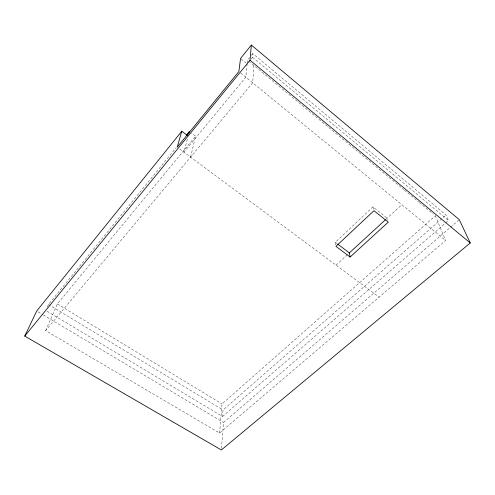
<?xml version="1.0" encoding="UTF-8"?>
<svg xmlns="http://www.w3.org/2000/svg" width="495" height="495" viewBox="0 0 495 495"><rect width="100%" height="100%" fill="white"/><g stroke="black" fill="none" stroke-linecap="round" stroke-linejoin="round"><path stroke-width="0.37" stroke-dasharray="2.48 1.86" d="M253.892 65.42L252.685 82.801L45.645 330.598L219.601 433.045L445.611 240.483L435.377 215.808L433.589 214.329M251.157 58.899L252.5 57.253L252.79 53.584L446.038 215.028L448.445 220.473L445.531 223.004M221.463 448.439L223.511 422.47L449.93 227.737M47.062 311.225L222.509 416.493L223.035 409.99L446.038 215.028M219.601 433.045L222.038 403.951L435.377 215.808M247.116 63.849L245.811 77.183L183.942 152.157L187.586 138.235M247.184 63.1L247.481 60.105L249.412 57.736M190.6 157.107L195.581 136.205L191.615 133.204M45.645 330.598L57.395 303.949L195.581 136.205M47.242 307.147L48.448 304.518L176.189 147.652M251.342 55.366L252.79 53.584M335.752 244.994L335.344 242.296L372.939 206.854L387.127 218.208L387.696 220.164M336.055 265.165L349.371 252.92M386.001 219.242L401.822 204.695M222.509 416.493L444.943 223.511M450.518 227.236L458.71 220.195M38.035 311.788L42.669 314.554M43.331 314.95L223.511 422.47M48.448 304.518L223.035 409.99M57.395 303.949L222.038 403.951M179.666 148.983L379.102 297.149M335.344 242.296L337.175 243.682M240.613 72.938L445.611 240.483M241.096 58.874L246.021 62.945M248.645 61.071L403.84 189.672M404.434 190.167L418.714 201.997M419.308 202.492L432.995 213.834M252.5 57.253L448.445 220.473M372.939 206.854L373.787 210.059"/><path stroke-width="0.74" d="M24.75 336.086L250.031 60.217L251.355 45.033L459.292 219.687L470.25 242.977L221.345 449.967L24.75 336.086L36.71 311.002L181.789 131.231L187.58 135.599M188.669 134.089L189.35 131.491L186.423 135.079M181.789 131.231L177.229 147.17L238.881 71.521L240.545 58.422L251.355 45.033M350.114 257.035L335.957 246.343L373.954 210.703L388.272 222.125L350.114 257.035L349.371 252.92L385.438 219.761M337.782 244.146L349.371 252.92M250.031 60.217L470.25 242.977"/></g></svg>
